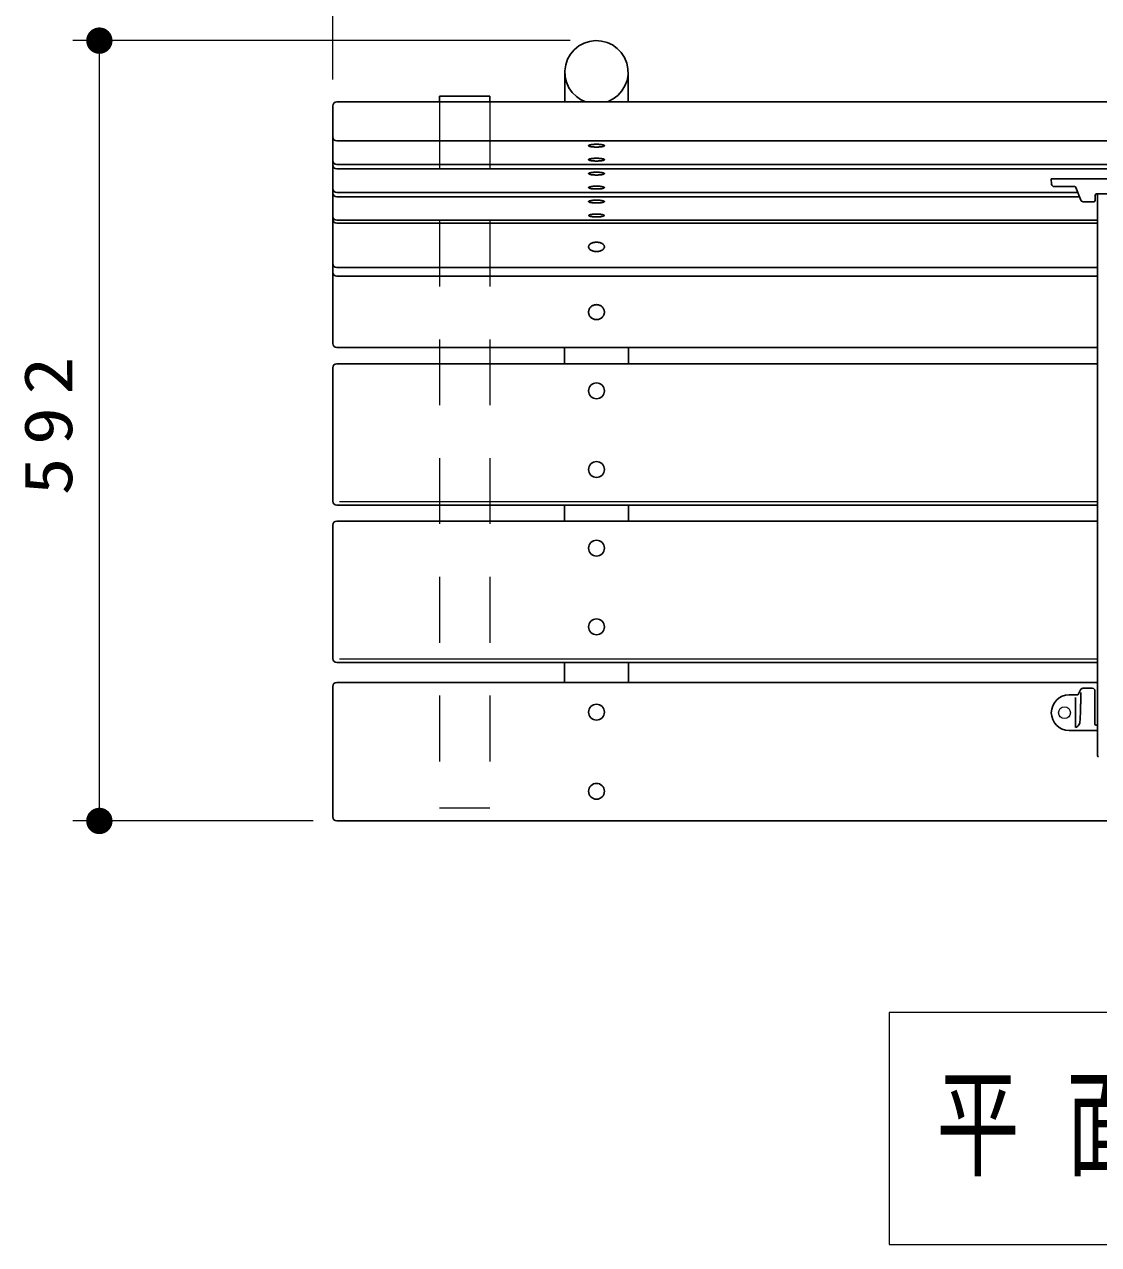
# Model space of a CAD drawing. Units: millimetres on the paper, scale 1:20. Extents: x -365 to 0, y 0 to 257.
# Drawn here: x -321.65 to -280.91, y 176.7 to 222.96 of the extents above; entities that cross this region are included whole.
import ezdxf

# ---------------------------------------------------------------- set-up
doc = ezdxf.new("R2010")
doc.units = ezdxf.units.MM
doc.linetypes.add('USER1', pattern=[4.5, 2.5, -2])
doc.layers.add('LY_1', color=7, linetype='Continuous', lineweight=25)
doc.styles.add('ＭＳ ゴシック', font='')
doc.styles.get('ＭＳ ゴシック').set_extended_font_data('MS Gothic')

# ---------------------------------------------------------------- blocks, each defined once
blk = doc.blocks.new('filled_dot')
at = {"color": 0, "linetype": 'Continuous', "lineweight": -2, "const_width": 1.25}
blk.add_lwpolyline([(-0.625, 0, 1), (0.625, 0, 1)], format="xyb", close=True, dxfattribs=at)

msp = doc.modelspace()

# ---------------------------------------------------------------- linework, layer by layer
at = {"layer": 'LY_1', "lineweight": 13}
for p, q in [((-309.955, 220.872), (-309.955, 237.724)), ((-309.955, 220.872), (-309.955, 229.397)), ((-300.955, 222.347), (-319.808, 222.347)), ((-318.808, 192.764), (-318.808, 222.347)), ((-309.705, 204.879), (-280.955, 204.879)), ((-309.705, 198.914), (-280.955, 198.914)), ((-310.705, 192.764), (-319.808, 192.764)), ((-288.855, 185.503), (-288.855, 176.703)), ((-241.055, 185.503), (-288.855, 185.503)), ((-288.855, 176.703), (-241.055, 176.703))]:
    msp.add_line(p, q, dxfattribs=at)
at = {"layer": 'LY_1'}
for p, q in [((-301.155, 220.037), (-301.155, 221.151)), ((-298.755, 220.037), (-298.755, 221.151)), ((-305.905, 220.247), (-305.905, 220.022)), ((-304.005, 220.247), (-305.905, 220.247)), ((-304.005, 220.022), (-304.005, 220.247)), ((-309.955, 210.868), (-309.955, 219.872)), ((-309.805, 220.022), (-220.105, 220.022)), ((-309.805, 218.545), (-220.105, 218.545)), ((-309.805, 217.654), (-220.105, 217.654)), ((-309.805, 217.486), (-220.105, 217.486)), ((-282.705, 217.113), (-282.694, 216.908)), ((-282.705, 217.113), (-279.955, 217.113)), ((-309.805, 216.595), (-281.704, 216.595)), ((-282.594, 216.813), (-281.821, 216.813)), ((-281.592, 216.302), (-281.774, 216.781)), ((-280.988, 216.535), (-279.955, 216.535)), ((-280.955, 195.245), (-280.955, 216.535)), ((-309.805, 216.427), (-281.64, 216.427)), ((-281.499, 216.238), (-281.098, 216.238)), ((-281.038, 216.488), (-281.048, 216.285)), ((-309.805, 215.536), (-280.955, 215.536)), ((-309.805, 215.427), (-280.955, 215.427)), ((-309.805, 213.745), (-280.955, 213.745)), ((-309.805, 213.423), (-280.955, 213.423)), ((-309.805, 210.718), (-280.955, 210.718)), ((-301.17, 210.098), (-301.17, 210.722)), ((-298.74, 210.098), (-298.74, 210.722)), ((-309.805, 210.098), (-280.955, 210.098)), ((-309.955, 204.889), (-309.955, 209.948)), ((-309.805, 204.739), (-280.955, 204.739)), ((-301.17, 204.133), (-301.17, 204.739)), ((-298.74, 204.133), (-298.74, 204.739)), ((-309.805, 204.133), (-280.955, 204.133)), ((-309.955, 198.924), (-309.955, 203.983)), ((-309.805, 198.774), (-280.955, 198.774)), ((-301.17, 198.014), (-301.17, 198.774)), ((-298.74, 198.014), (-298.74, 198.774)), ((-309.805, 198.014), (-280.955, 198.014)), ((-309.955, 192.914), (-309.955, 197.864)), ((-282.03, 197.542), (-281.715, 197.542)), ((-281.693, 197.555), (-281.596, 197.738)), ((-281.591, 197.217), (-281.591, 197.634)), ((-281.151, 197.792), (-281.508, 197.792)), ((-281.051, 197.692), (-281.051, 196.449)), ((-281.787, 196.303), (-281.787, 197.441)), ((-282.03, 196.192), (-280.955, 196.192)), ((-281.001, 196.399), (-280.955, 196.399)), ((-309.805, 192.764), (-220.105, 192.764))]:
    msp.add_line(p, q, dxfattribs=at)
at = {"layer": 'LY_1', "linetype": 'USER1', "lineweight": 13}
for p, q in [((-305.905, 220.022), (-305.905, 193.264)), ((-304.005, 220.022), (-304.005, 193.264)), ((-305.905, 193.264), (-304.005, 193.264))]:
    msp.add_line(p, q, dxfattribs=at)
at = {"layer": 'LY_1'}
for points in [[(-299.517, 220.037), (-299.317, 220.138), (-299.14, 220.273), (-298.991, 220.439), (-298.875, 220.63), (-298.797, 220.838), (-298.758, 221.058), (-298.762, 221.281), (-298.807, 221.499), (-298.892, 221.705), (-299.013, 221.892), (-299.168, 222.053), (-299.349, 222.183), (-299.552, 222.277), (-299.769, 222.332), (-299.992, 222.346), (-300.214, 222.319), (-300.427, 222.25), (-300.623, 222.144), (-300.796, 222.003), (-300.941, 221.833), (-301.05, 221.639), (-301.122, 221.428), (-301.154, 221.207), (-301.143, 220.985), (-301.092, 220.768), (-301.001, 220.564), (-300.873, 220.381), (-300.714, 220.225), (-300.56, 220.118), (-300.392, 220.037)], [(-281.787, 196.303), (-281.749, 196.322), (-281.714, 196.345), (-281.684, 196.372), (-281.659, 196.404), (-281.642, 196.441), (-281.63, 196.483), (-281.622, 196.532), (-281.616, 196.588), (-281.611, 196.657), (-281.607, 196.733), (-281.603, 196.813), (-281.6, 196.894), (-281.598, 196.974), (-281.596, 197.05), (-281.594, 197.119), (-281.593, 197.177), (-281.592, 197.222), (-281.591, 197.252), (-281.591, 197.263), (-281.591, 197.252), (-281.591, 197.217)]]:
    msp.add_lwpolyline(points, dxfattribs=at)
for points in [[(-299.655, 218.364), (-299.656, 218.369), (-299.659, 218.374), (-299.665, 218.378), (-299.673, 218.383), (-299.683, 218.387), (-299.695, 218.391), (-299.709, 218.395), (-299.725, 218.398), (-299.743, 218.402), (-299.762, 218.405), (-299.783, 218.408), (-299.805, 218.41), (-299.828, 218.412), (-299.852, 218.414), (-299.877, 218.416), (-299.903, 218.417), (-299.929, 218.417), (-299.955, 218.417), (-299.981, 218.417), (-300.007, 218.417), (-300.032, 218.416), (-300.057, 218.414), (-300.082, 218.412), (-300.105, 218.41), (-300.127, 218.408), (-300.148, 218.405), (-300.167, 218.402), (-300.185, 218.398), (-300.201, 218.395), (-300.215, 218.391), (-300.227, 218.387), (-300.237, 218.383), (-300.245, 218.378), (-300.25, 218.374), (-300.254, 218.369), (-300.255, 218.364), (-300.254, 218.36), (-300.25, 218.355), (-300.245, 218.351), (-300.237, 218.346), (-300.227, 218.342), (-300.215, 218.338), (-300.201, 218.334), (-300.185, 218.33), (-300.167, 218.327), (-300.148, 218.324), (-300.127, 218.321), (-300.105, 218.319), (-300.082, 218.316), (-300.057, 218.315), (-300.032, 218.313), (-300.007, 218.312), (-299.981, 218.312), (-299.955, 218.311), (-299.929, 218.312), (-299.903, 218.312), (-299.877, 218.313), (-299.852, 218.315), (-299.828, 218.316), (-299.805, 218.319), (-299.783, 218.321), (-299.762, 218.324), (-299.743, 218.327), (-299.725, 218.33), (-299.709, 218.334), (-299.695, 218.338), (-299.683, 218.342), (-299.673, 218.346), (-299.665, 218.351), (-299.659, 218.355), (-299.656, 218.36)], [(-299.655, 217.835), (-299.656, 217.84), (-299.659, 217.844), (-299.665, 217.849), (-299.673, 217.853), (-299.683, 217.857), (-299.695, 217.861), (-299.709, 217.865), (-299.725, 217.869), (-299.743, 217.872), (-299.762, 217.875), (-299.783, 217.878), (-299.805, 217.881), (-299.828, 217.883), (-299.852, 217.885), (-299.877, 217.886), (-299.903, 217.887), (-299.929, 217.888), (-299.955, 217.888), (-299.981, 217.888), (-300.007, 217.887), (-300.032, 217.886), (-300.057, 217.885), (-300.082, 217.883), (-300.105, 217.881), (-300.127, 217.878), (-300.148, 217.875), (-300.167, 217.872), (-300.185, 217.869), (-300.201, 217.865), (-300.215, 217.861), (-300.227, 217.857), (-300.237, 217.853), (-300.245, 217.849), (-300.25, 217.844), (-300.254, 217.84), (-300.255, 217.835), (-300.254, 217.83), (-300.25, 217.826), (-300.245, 217.821), (-300.237, 217.817), (-300.227, 217.813), (-300.215, 217.808), (-300.201, 217.805), (-300.185, 217.801), (-300.167, 217.797), (-300.148, 217.794), (-300.127, 217.792), (-300.105, 217.789), (-300.082, 217.787), (-300.057, 217.785), (-300.032, 217.784), (-300.007, 217.783), (-299.981, 217.782), (-299.955, 217.782), (-299.929, 217.782), (-299.903, 217.783), (-299.877, 217.784), (-299.852, 217.785), (-299.828, 217.787), (-299.805, 217.789), (-299.783, 217.792), (-299.762, 217.794), (-299.743, 217.797), (-299.725, 217.801), (-299.709, 217.805), (-299.695, 217.808), (-299.683, 217.813), (-299.673, 217.817), (-299.665, 217.821), (-299.659, 217.826), (-299.656, 217.83)], [(-299.655, 217.305), (-299.656, 217.31), (-299.659, 217.315), (-299.665, 217.319), (-299.673, 217.324), (-299.683, 217.328), (-299.695, 217.332), (-299.709, 217.336), (-299.725, 217.339), (-299.743, 217.343), (-299.762, 217.346), (-299.783, 217.349), (-299.805, 217.351), (-299.828, 217.353), (-299.852, 217.355), (-299.877, 217.357), (-299.903, 217.358), (-299.929, 217.358), (-299.955, 217.358), (-299.981, 217.358), (-300.007, 217.358), (-300.032, 217.357), (-300.057, 217.355), (-300.082, 217.353), (-300.105, 217.351), (-300.127, 217.349), (-300.148, 217.346), (-300.167, 217.343), (-300.185, 217.339), (-300.201, 217.336), (-300.215, 217.332), (-300.227, 217.328), (-300.237, 217.324), (-300.245, 217.319), (-300.25, 217.315), (-300.254, 217.31), (-300.255, 217.305), (-300.254, 217.301), (-300.25, 217.296), (-300.245, 217.292), (-300.237, 217.287), (-300.227, 217.283), (-300.215, 217.279), (-300.201, 217.275), (-300.185, 217.271), (-300.167, 217.268), (-300.148, 217.265), (-300.127, 217.262), (-300.105, 217.26), (-300.082, 217.257), (-300.057, 217.256), (-300.032, 217.254), (-300.007, 217.253), (-299.981, 217.253), (-299.955, 217.252), (-299.929, 217.253), (-299.903, 217.253), (-299.877, 217.254), (-299.852, 217.256), (-299.828, 217.257), (-299.805, 217.26), (-299.783, 217.262), (-299.762, 217.265), (-299.743, 217.268), (-299.725, 217.271), (-299.709, 217.275), (-299.695, 217.279), (-299.683, 217.283), (-299.673, 217.287), (-299.665, 217.292), (-299.659, 217.296), (-299.656, 217.301)], [(-299.655, 216.776), (-299.656, 216.781), (-299.659, 216.785), (-299.665, 216.79), (-299.673, 216.794), (-299.683, 216.798), (-299.695, 216.802), (-299.709, 216.806), (-299.725, 216.81), (-299.743, 216.813), (-299.762, 216.816), (-299.783, 216.819), (-299.805, 216.822), (-299.828, 216.824), (-299.852, 216.826), (-299.877, 216.827), (-299.903, 216.828), (-299.929, 216.829), (-299.955, 216.829), (-299.981, 216.829), (-300.007, 216.828), (-300.032, 216.827), (-300.057, 216.826), (-300.082, 216.824), (-300.105, 216.822), (-300.127, 216.819), (-300.148, 216.816), (-300.167, 216.813), (-300.185, 216.81), (-300.201, 216.806), (-300.215, 216.802), (-300.227, 216.798), (-300.237, 216.794), (-300.245, 216.79), (-300.25, 216.785), (-300.254, 216.781), (-300.255, 216.776), (-300.254, 216.771), (-300.25, 216.767), (-300.245, 216.762), (-300.237, 216.758), (-300.227, 216.754), (-300.215, 216.749), (-300.201, 216.746), (-300.185, 216.742), (-300.167, 216.738), (-300.148, 216.735), (-300.127, 216.733), (-300.105, 216.73), (-300.082, 216.728), (-300.057, 216.726), (-300.032, 216.725), (-300.007, 216.724), (-299.981, 216.723), (-299.955, 216.723), (-299.929, 216.723), (-299.903, 216.724), (-299.877, 216.725), (-299.852, 216.726), (-299.828, 216.728), (-299.805, 216.73), (-299.783, 216.733), (-299.762, 216.735), (-299.743, 216.738), (-299.725, 216.742), (-299.709, 216.746), (-299.695, 216.749), (-299.683, 216.754), (-299.673, 216.758), (-299.665, 216.762), (-299.659, 216.767), (-299.656, 216.771)], [(-299.655, 216.246), (-299.656, 216.251), (-299.659, 216.256), (-299.665, 216.26), (-299.673, 216.265), (-299.683, 216.269), (-299.695, 216.273), (-299.709, 216.277), (-299.725, 216.28), (-299.743, 216.284), (-299.762, 216.287), (-299.783, 216.29), (-299.805, 216.292), (-299.828, 216.294), (-299.852, 216.296), (-299.877, 216.298), (-299.903, 216.299), (-299.929, 216.299), (-299.955, 216.299), (-299.981, 216.299), (-300.007, 216.299), (-300.032, 216.298), (-300.057, 216.296), (-300.082, 216.294), (-300.105, 216.292), (-300.127, 216.29), (-300.148, 216.287), (-300.167, 216.284), (-300.185, 216.28), (-300.201, 216.277), (-300.215, 216.273), (-300.227, 216.269), (-300.237, 216.265), (-300.245, 216.26), (-300.25, 216.256), (-300.254, 216.251), (-300.255, 216.246), (-300.254, 216.242), (-300.25, 216.237), (-300.245, 216.233), (-300.237, 216.228), (-300.227, 216.224), (-300.215, 216.22), (-300.201, 216.216), (-300.185, 216.212), (-300.167, 216.209), (-300.148, 216.206), (-300.127, 216.203), (-300.105, 216.201), (-300.082, 216.198), (-300.057, 216.197), (-300.032, 216.195), (-300.007, 216.194), (-299.981, 216.194), (-299.955, 216.193), (-299.929, 216.194), (-299.903, 216.194), (-299.877, 216.195), (-299.852, 216.197), (-299.828, 216.198), (-299.805, 216.201), (-299.783, 216.203), (-299.762, 216.206), (-299.743, 216.209), (-299.725, 216.212), (-299.709, 216.216), (-299.695, 216.22), (-299.683, 216.224), (-299.673, 216.228), (-299.665, 216.233), (-299.659, 216.237), (-299.656, 216.242)], [(-299.655, 215.717), (-299.656, 215.722), (-299.659, 215.726), (-299.665, 215.731), (-299.673, 215.735), (-299.683, 215.739), (-299.695, 215.743), (-299.709, 215.747), (-299.725, 215.751), (-299.743, 215.754), (-299.762, 215.757), (-299.783, 215.76), (-299.805, 215.763), (-299.828, 215.765), (-299.852, 215.767), (-299.877, 215.768), (-299.903, 215.769), (-299.929, 215.77), (-299.955, 215.77), (-299.981, 215.77), (-300.007, 215.769), (-300.032, 215.768), (-300.057, 215.767), (-300.082, 215.765), (-300.105, 215.763), (-300.127, 215.76), (-300.148, 215.757), (-300.167, 215.754), (-300.185, 215.751), (-300.201, 215.747), (-300.215, 215.743), (-300.227, 215.739), (-300.237, 215.735), (-300.245, 215.731), (-300.25, 215.726), (-300.254, 215.722), (-300.255, 215.717), (-300.254, 215.712), (-300.25, 215.708), (-300.245, 215.703), (-300.237, 215.699), (-300.227, 215.695), (-300.215, 215.69), (-300.201, 215.687), (-300.185, 215.683), (-300.167, 215.679), (-300.148, 215.676), (-300.127, 215.674), (-300.105, 215.671), (-300.082, 215.669), (-300.057, 215.667), (-300.032, 215.666), (-300.007, 215.665), (-299.981, 215.664), (-299.955, 215.664), (-299.929, 215.664), (-299.903, 215.665), (-299.877, 215.666), (-299.852, 215.667), (-299.828, 215.669), (-299.805, 215.671), (-299.783, 215.674), (-299.762, 215.676), (-299.743, 215.679), (-299.725, 215.683), (-299.709, 215.687), (-299.695, 215.69), (-299.683, 215.695), (-299.673, 215.699), (-299.665, 215.703), (-299.659, 215.708), (-299.656, 215.712)], [(-299.655, 214.529), (-299.656, 214.545), (-299.659, 214.56), (-299.665, 214.575), (-299.673, 214.589), (-299.683, 214.604), (-299.695, 214.617), (-299.709, 214.63), (-299.725, 214.643), (-299.743, 214.654), (-299.762, 214.664), (-299.783, 214.674), (-299.805, 214.682), (-299.828, 214.689), (-299.852, 214.695), (-299.877, 214.7), (-299.903, 214.703), (-299.929, 214.705), (-299.955, 214.706), (-299.981, 214.705), (-300.007, 214.703), (-300.032, 214.7), (-300.057, 214.695), (-300.082, 214.689), (-300.105, 214.682), (-300.127, 214.674), (-300.148, 214.664), (-300.167, 214.654), (-300.185, 214.643), (-300.201, 214.63), (-300.215, 214.617), (-300.227, 214.604), (-300.237, 214.589), (-300.245, 214.575), (-300.25, 214.56), (-300.254, 214.545), (-300.255, 214.529), (-300.254, 214.514), (-300.25, 214.498), (-300.245, 214.483), (-300.237, 214.469), (-300.227, 214.455), (-300.215, 214.441), (-300.201, 214.428), (-300.185, 214.416), (-300.167, 214.404), (-300.148, 214.394), (-300.127, 214.385), (-300.105, 214.376), (-300.082, 214.369), (-300.057, 214.363), (-300.032, 214.359), (-300.007, 214.355), (-299.981, 214.353), (-299.955, 214.353), (-299.929, 214.353), (-299.903, 214.355), (-299.877, 214.359), (-299.852, 214.363), (-299.828, 214.369), (-299.805, 214.376), (-299.783, 214.385), (-299.762, 214.394), (-299.743, 214.404), (-299.725, 214.416), (-299.709, 214.428), (-299.695, 214.441), (-299.683, 214.455), (-299.673, 214.469), (-299.665, 214.483), (-299.659, 214.498), (-299.656, 214.514)], [(-299.655, 212.055), (-299.656, 212.08), (-299.659, 212.104), (-299.665, 212.128), (-299.673, 212.152), (-299.683, 212.175), (-299.695, 212.197), (-299.709, 212.218), (-299.725, 212.237), (-299.743, 212.255), (-299.762, 212.272), (-299.783, 212.287), (-299.805, 212.301), (-299.828, 212.312), (-299.852, 212.321), (-299.877, 212.329), (-299.903, 212.334), (-299.929, 212.337), (-299.955, 212.339), (-299.981, 212.337), (-300.007, 212.334), (-300.032, 212.329), (-300.057, 212.321), (-300.082, 212.312), (-300.105, 212.301), (-300.127, 212.287), (-300.148, 212.272), (-300.167, 212.255), (-300.185, 212.237), (-300.201, 212.218), (-300.215, 212.197), (-300.227, 212.175), (-300.237, 212.152), (-300.245, 212.128), (-300.25, 212.104), (-300.254, 212.08), (-300.255, 212.055), (-300.254, 212.03), (-300.25, 212.006), (-300.245, 211.981), (-300.237, 211.958), (-300.227, 211.935), (-300.215, 211.913), (-300.201, 211.892), (-300.185, 211.873), (-300.167, 211.854), (-300.148, 211.838), (-300.127, 211.822), (-300.105, 211.809), (-300.082, 211.798), (-300.057, 211.788), (-300.032, 211.781), (-300.007, 211.775), (-299.981, 211.772), (-299.955, 211.771), (-299.929, 211.772), (-299.903, 211.775), (-299.877, 211.781), (-299.852, 211.788), (-299.828, 211.798), (-299.805, 211.809), (-299.783, 211.822), (-299.762, 211.838), (-299.743, 211.854), (-299.725, 211.873), (-299.709, 211.892), (-299.695, 211.913), (-299.683, 211.935), (-299.673, 211.958), (-299.665, 211.981), (-299.659, 212.006), (-299.656, 212.03)]]:
    msp.add_lwpolyline(points, close=True, dxfattribs=at)
for centre in [(-299.955, 209.071), (-299.955, 206.089), (-299.955, 203.106), (-299.955, 200.123), (-299.955, 196.889), (-299.955, 193.889)]:
    msp.add_circle(centre, 0.3, dxfattribs=at)
at = {"layer": 'LY_1', "lineweight": 13}
msp.add_circle((-282.205, 196.867), 0.225, dxfattribs=at)
at = {"layer": 'LY_1'}
for centre, radius, start, end in [((-309.805, 219.872), 0.15, 90, 180), ((-309.805, 218.695), 0.15, 180, 270), ((-309.805, 217.804), 0.15, 180, 270), ((-309.805, 217.636), 0.15, 180, 270), ((-309.805, 216.745), 0.15, 180, 270), ((-309.805, 216.577), 0.15, 180, 270), ((-282.594, 216.913), 0.1, 183, 270), ((-281.821, 216.763), 0.05, 20.7969, 90), ((-280.988, 216.485), 0.05, 90, 177), ((-281.499, 216.338), 0.1, 200.7969, 270), ((-281.098, 216.288), 0.05, 270, 357), ((-309.805, 215.686), 0.15, 180, 270), ((-309.805, 215.577), 0.15, 180, 270), ((-309.805, 213.895), 0.15, 180, 270), ((-309.805, 213.573), 0.15, 180, 270), ((-309.805, 210.868), 0.15, 180, 270), ((-309.805, 209.948), 0.15, 90, 180), ((-309.805, 204.889), 0.15, 180, 270), ((-309.805, 203.983), 0.15, 90, 180), ((-309.805, 198.924), 0.15, 180, 270), ((-309.805, 197.864), 0.15, 90, 180), ((-282.03, 196.867), 0.675, 90, 270), ((-281.715, 197.567), 0.025, 270, 332.1325), ((-281.508, 197.692), 0.1, 90, 152.1325), ((-281.151, 197.692), 0.1, 0, 90), ((-281.001, 196.449), 0.05, 180, 270), ((-280.905, 195.245), 0.05, 180, 261.4692), ((-309.805, 192.914), 0.15, 180, 270)]:
    msp.add_arc(centre, radius, start, end, dxfattribs=at)

# ---------------------------------------------------------------- block references
at = {"layer": 'LY_1', "lineweight": 13, "xscale": 0.4, "yscale": 0.4}
for p, rotation in [((-318.808, 222.347), 270), ((-318.808, 192.764), 90)]:
    msp.add_blockref('filled_dot', p, dxfattribs=dict(at, rotation=rotation))

# ---------------------------------------------------------------- texts
at = {"layer": 'LY_1', "insert": (-319.808, 207.972), "char_height": 1.833, "attachment_point": 8, "rotation": 90, "style": 'ＭＳ ゴシック'}
msp.add_mtext('\\T1.33;\\W1.15;592', dxfattribs=at)
at = {"layer": 'LY_1', "insert": (-264.955, 181.103), "char_height": 3.299, "attachment_point": 5, "style": 'ＭＳ ゴシック'}
msp.add_mtext('\\T1.56;\\W0.7;平面図\u3000Ｓ＝１／20', dxfattribs=at)

doc.saveas('drawing.dxf')
